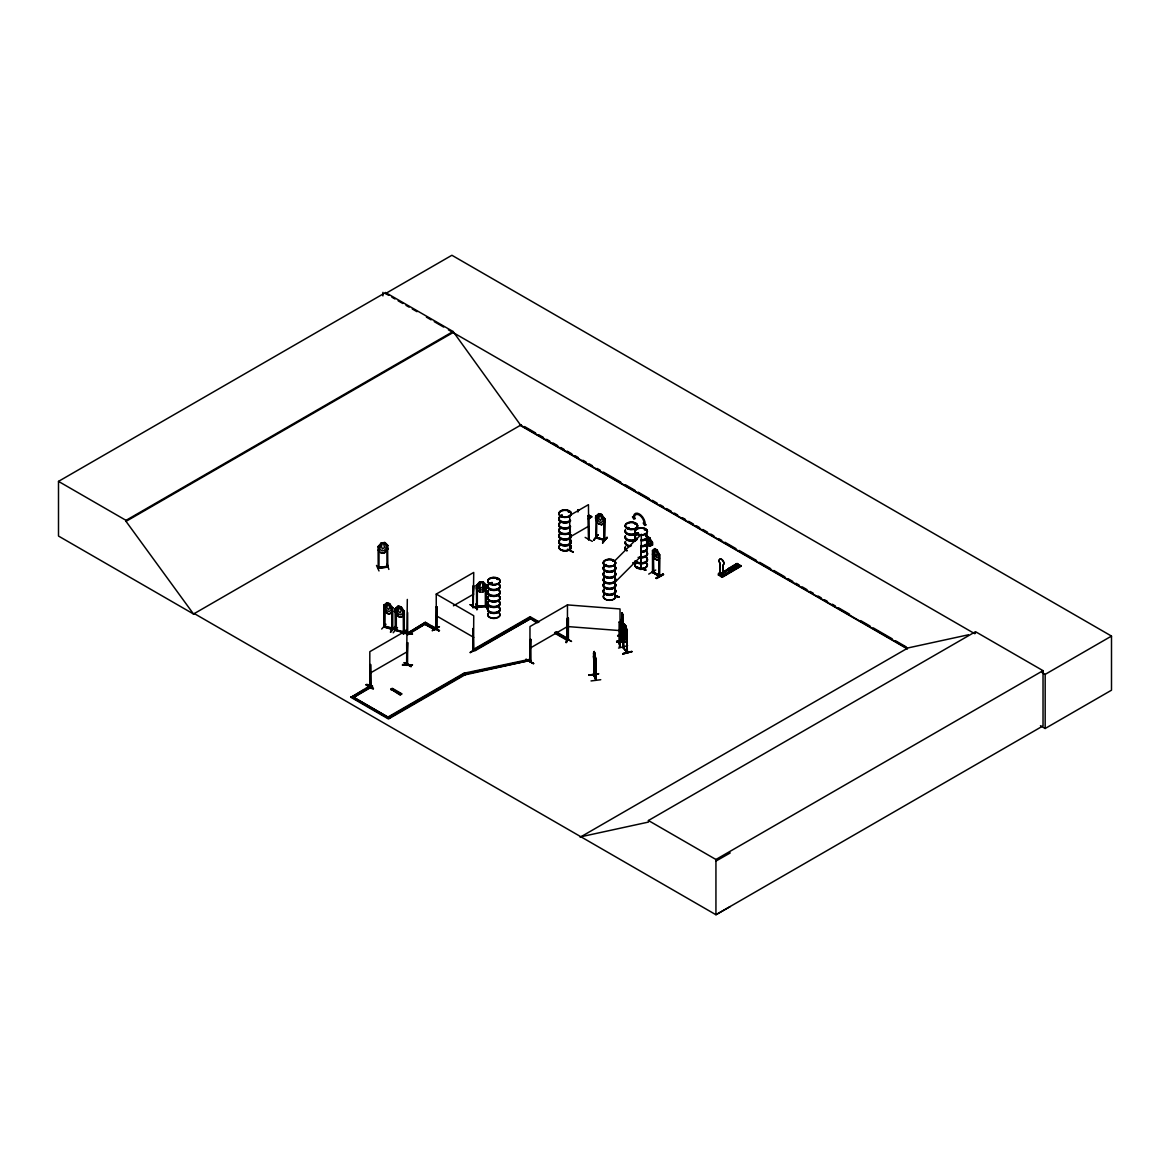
<?xml version="1.0" encoding="UTF-8"?>
<svg xmlns="http://www.w3.org/2000/svg" width="1170" height="1170" viewBox="0 0 1170 1170"><rect width="100%" height="100%" fill="white"/><g stroke="black" fill="none" stroke-linecap="round" stroke-linejoin="round"><path stroke-width="1.5" d="M621.446 626.959L621.519 619.31M621.679 621.913L621.87 618.564M621.679 618.477L621.928 614.63M593.936 662.147L593.819 675.382L593.702 653.46M595.428 658.169L595.705 680.37L595.428 658.008M622.03 614.001L621.87 623.815L621.592 621.694M621.957 621.241C621.343 635.69 621.548 613.197 621.738 621.533L621.826 618.053M621.87 620.363L621.533 619.515M621.592 622.557L622.118 612.948M626.667 641.935C614.85 643.281 611.749 640.019 626.667 641.613M616.765 641.145L626.681 641.584M626.637 642.315L616.722 641.847M624.195 624.019L625.672 625.818L624.297 623.99L622.82 625.716L623.668 626.169L623.391 647.961L623.244 646.513M626.637 630.454L626.974 652.582L622.981 647.434L622.966 625.774L624.297 623.99M621.738 621.533L621.855 618.74M622.001 617.833L621.913 619.764L621.811 617.424M722.607 575.099L723.104 564.949A3.32 1.93 59.5 0 0 723.104 561.117A3.32 1.93 59.5 0 0 719.755 559.231A3.32 1.93 59.5 0 0 719.755 563.062L719.974 573.315M722.753 575.011L723.25 564.861A3.32 1.93 59.5 0 0 723.25 561.03A3.32 1.93 59.5 0 0 719.901 559.143A3.32 1.93 59.5 0 0 719.901 562.975L720.384 573.68L721.173 573.402M622.016 612.817L622.732 614.469L622.118 612.817L621.548 623.537M621.84 614.762L621.562 623.434M621.446 626.871L621.723 628.48L622.294 617.775M622.016 626.491L622.177 617.862M621.957 624.678L622.147 621.372M623.259 647.858L623.376 646.601M627.076 651.807L626.93 651.939M658.812 554.434L658.827 576.093C663.931 575.582 640.78 567.348 659.675 576.166M384.798 605.577L384.594 627.281L384.667 605.387M396.294 608.868L396.323 630.572L396.045 608.634M595.896 516.248L596.612 516.482M386.992 545.395L386.948 567.318L386.656 566.295L387.694 566.134L387.797 567.143L378.202 568.386L378.1 546.492L379.212 546.463L378.173 546.683M387.051 545.571L387.855 548.964L384.608 552.796L381.288 553.132L378.144 550.061M477.535 585.424L476.468 585.322L477.462 585.263M485.506 584.868L486.296 584.883L486.31 588.378L483.02 592.02L479.671 592.239L476.351 588.949L476.351 585.512L479.656 581.87L483.02 581.724L486.31 584.941L485.257 584.781L485.404 606.645M615.464 595.486L618.959 596.992L614.791 595.632L614.835 560.781L641.35 534.266L640.984 569.541L641.058 547.326M640.56 568.678L641.043 568.708A6.216 3.583 0 0 0 646.571 563.267M577.951 509.871L577.922 512.036L578.711 509.623M721.495 573.007L720.135 573.285L721.393 572.832M593.833 654.088L594.287 651.5L593.482 653.167M617.628 635.661L622.586 635.91L617.672 635.456M621.519 619.252L621.489 641.716M622.294 617.862L622.016 616.254L621.826 620.392M622.118 623.069L621.782 625.935L621.592 625.131M621.475 641.643L621.987 640.356M621.987 641.204L621.446 620.056M622.074 641.262L621.943 640.911M573.315 551.991L567.509 549.256L573.285 552.372M624.663 625.146L626.257 633.511L625.365 636.992L623.537 632.663L624.765 625.116M624.663 628.582L625.116 634.915L624.575 628.612M618.915 596.963L615.435 595.866M730.168 569.029L730.504 569.483M730.723 569.351L732.376 568.795M567.582 639.654L566.836 640.063L567.713 639.844L567.465 618.053L568.357 618.126L568.415 639.975C565.446 640.604 569.366 637.913 567.231 639.42M568.357 618.126L568.196 640.019L567.421 639.902L567.465 604.905L620.027 608.956L620.085 643.953L619.003 643.909L619.135 622.045L620.027 622.104L619.968 643.997M567.801 639.829L566.163 642.593L566.792 639.741M566.221 642.549L566.836 639.697M567.348 639.346L566.689 642.184M568.459 639.215L566.909 640.209L554.639 633.131M619.135 622.045L619.983 622.308M620.085 643.164L619.252 642.842M618.988 643.31L619.998 642.944M620.1 643.719L619.12 643.909M619.471 646.249L620.758 640.56L619.617 646.659M619.471 646.703L620.802 640.604M407.657 612.568L407.657 634.798C408.286 631.698 406.604 635.222 407.745 634.213M406.853 665.379L406.677 643.558L407.643 642.666L406.853 665.379L407.701 663.478L407.072 664.545M407.643 642.666L407.555 665.057L407.306 663.522M489.703 583.377C493.009 584.02 488.402 581.973 491.151 583.42M496.972 579.325L497.981 579.311M497.367 579.018L497.44 579.472M562.258 515.327L562.258 516.292L561.351 515.575M560.913 515.853L562.112 515.882M568.24 511.963L569.249 511.802M568.708 511.948L569.015 511.495M606.616 564.891L605.358 564.847L605.958 565.534M605.621 565.227L606.031 564.525M612.656 560.971L612.831 560.781M612.875 561.088L612.744 561.337M627.5 528.284C630.703 529.323 627.105 525.9 627.456 528.401M634.813 523.619L635.602 524.087M634.813 524.014L635.544 523.853M636.977 533.798C638.659 531.458 638.396 535.626 637.387 533.213M637.489 533.9L637.899 532.993M638.059 533.052L638.323 533.9M644.992 529.191L644.304 529.732M624.224 624.136L623.537 629.226L625.365 633.555L626.257 632.648L625.701 625.76M720.72 572.993C721.232 572.466 722.139 576.035 719.842 575.143L719.842 572.773C724.274 571.896 717.02 576.064 718.424 574.836L718.438 573.417L720.34 572.291L718.716 574.704L721.714 576.4L740.083 565.476M618.535 648.078L627.603 645.694M365.947 684.801C369.164 682.285 380.981 695.433 365.976 684.728M366.268 684.538L373.405 688.603M432.461 626.754L439.554 630.454M432.125 627.047L439.203 631.098L432.52 626.389M526.105 659.646C549.33 671.682 509.959 650.988 533.564 663.478M533.169 663.683L526.398 659.441M655.551 549.622L654.805 553.629L656.311 555.838L657.101 553.454L655.624 549.578M721.714 576.4L721.714 575.274L723.894 574.294L723.894 575.713L720.749 573.578M407.262 633.482L412.454 634.14L405.829 633.701M479.729 585.395L480.768 582.338M387.738 603.603L386.787 607.771L388.703 609.658L389.698 607.098L387.782 603.544M399.233 606.894L398.283 611.062L400.213 612.948L401.193 610.389L399.277 606.85M599.698 514.478L598.747 518.646L600.678 520.533L601.672 517.974L599.757 514.42M595.808 679.141L593.512 674.037L594.214 675.28L593.57 653.065M593.716 675.28L595.705 679.58M596.086 680.297L593.819 674.827M720.179 573.212L720.676 573.783M595.003 663.697C597.095 669.474 591.376 645.884 594.287 661.737M439.481 626.754L432.169 630.732L439.159 626.637M376.506 565.446L379.007 570.945M475.795 603.808L476.921 609.921M383.76 608.795L386.817 612.948C389.625 617.073 396.849 606.528 389.742 613.943L386.729 613.08L383.804 608.736L383.804 605.299L386.773 602.726L385.31 608.415L387.27 611.018L389.215 611.574L391.146 610.082L389.698 603.72L386.729 602.784M404.293 631.844L396.323 630.001L404.235 632.838L404.147 611.164L401.295 606.879L398.268 606.177L396.805 611.705L398.765 614.308L400.71 614.864L402.641 613.387L402.641 610.813L401.193 607.011L398.268 606.016L395.255 608.663L395.255 612.085L398.224 616.371L401.295 617.19C408.608 609.95 400.93 620.436 398.327 616.239L395.401 612.027M436.702 627.544L436.044 628.29M473.25 607.596L473.733 572.437L436.249 594.082L473.733 615.727L473.572 650.71L473.104 628.509L472.855 650.388C472.241 647.697 475.371 651.397 473.031 650.125M472.768 650.286L473.748 650.491M652.524 572.437L652.48 550.675L654.834 548.598L657.174 550.032M653.123 550.894L653.547 572.642M658.768 576.049L658.871 575.289M387.606 566.412L378.012 567.362L379.08 567.231M387.723 566.953L378.188 568.064M385.998 624.239L381.683 629.021M393.193 632.765L397.493 627.529M593.585 540.247L598.075 534.748M615.318 594.418L614.893 594.784A6.216 3.583 0 0 1 609.482 600.122A6.216 3.583 0 0 1 604.1 594.74M614.981 580.335L614.85 595.632L614.981 573.373M646.542 563.472A6.186 3.568 0 0 1 641.189 568.839L640.604 569.41L640.955 568.722M436.044 627.88C435.913 631.01 437.551 625.891 436 628.231M473.031 607.084L473.806 606.396L472.855 607.376M530.931 660.509C529.674 659.836 530.946 660.962 530.858 661.152L530.858 639.478L529.981 639.697L530.858 639.478M569.658 550.266L569.731 515.487L588.466 504.665L588.715 539.604M477.345 585.512L477.316 607.172C478.574 606.075 475.342 605.548 476.629 607.215L476.468 585.322M486.15 584.722L486.296 606.557L486.15 605.534L476.439 606.411M562.024 515.268L561.117 515.824M627.807 528.079L628.787 528.021M645.313 529.805L644.772 529.206L645.109 529.922M482.961 586.697L480.782 588.174L479.729 586.901M622.762 629.255L624.195 627.456L625.599 629.226L626.988 634.403L625.599 636.085L622.718 629.167M624.122 627.603L626.842 634.389L625.584 635.968L624.195 634.316M624.122 637.723L625.599 639.522L626.944 637.738L625.482 639.434M622.966 647.507L627.061 652.026M623.683 647.8L623.668 636.992M381.288 542.836L379.767 549.125L381.903 550.909L384.038 550.646L386.129 548.35L386.129 545.776C379.987 535.86 393.954 552.123 384.55 542.587L381.288 542.836L378.042 546.668M387.826 548.905L384.55 552.708L381.318 553.205M383.76 605.358L384.886 605.416M391.833 607.639L391.891 629.372L391.818 607.713L392.798 607.698L391.745 607.391M395.255 608.663L395.475 630.396L404.001 632.838M395.431 608.663L398.327 606.118M403.255 610.681L404.293 610.989L403.24 610.696L403.387 632.663L403.299 631.844M391.848 628.524L392.886 629.358L383.979 626.813M391.906 629.343C393.354 626.286 374.195 625.116 392.725 628.495M390.663 631.625C404.82 616.02 381.098 643.149 395.021 626.433M390.604 632.019L395.08 626.784M395.328 629.504L396.484 629.606L395.694 629.343M403.533 631.61L403.416 632.634M403.27 633.643L406.575 629.752L403.211 634.038M403.665 634.111L407.014 630.279L404.805 632.897M601.76 524.76L598.689 523.955C597.256 523.165 593.351 516.175 596.846 516.292L596.554 538.156L596.583 537.337L595.808 537.864L596.056 516.072M595.72 516.233L598.747 513.601L597.285 519.29L599.245 521.893L601.19 522.449L603.106 520.957L601.76 514.464L604.685 518.807M598.689 523.955L601.716 524.657L604.627 522.127M603.808 518.515L604.012 539.97M604.773 518.573L604.481 540.423L604.773 518.573L603.72 518.266L603.881 540.218M601.716 524.657L604.685 522.244M593.673 540.35L598.089 534.748L593.643 539.897M596.7 537.337L596.788 538.156M604.612 539.604L596.788 537.586L604.715 539.633M607.011 537.308L602.579 542.895L607.054 537.366M602.579 542.895L607.054 537.659L602.638 542.807M476.483 585.6L479.715 581.958L478.091 588.071L480.27 589.972L482.435 589.841L484.57 587.662L483.005 581.665L482.961 591.932M379.153 568.21L378.861 567.187L386.656 566.529M387.797 567.143L387.621 545.322M588.788 539.633L588.466 517.813L588.481 539.779M637.182 567.231L645.606 569.936M645.825 570.068L637.211 567.26M618.959 596.992L615.23 596.115M614.835 582.426L641.35 555.911M577.936 509.754L578.916 509.769M406.604 665.247L407.306 599.42M472.855 607.435L473.499 585.453L473.031 607.639M530.61 639.332L529.893 661.328L530.931 661.079M652.48 550.792L654.864 548.701L653.635 554.024L656.721 557.856L658.242 556.686L657.218 549.973L659.558 554.755M659.485 558.119L657.13 560.313L654.79 558.865C651.061 556.467 653.84 550.192 652.582 550.763M476.365 606.967L486.252 606.367M477.418 606.367L486.164 605.797M485.287 605.607L485.228 606.66M730.314 568.708L731.82 568.474M732.23 569.103L731.001 569.41M614.981 594.755L614.85 594.843A6.216 3.583 0 0 1 609.482 600.312A6.216 3.583 0 0 1 604.1 594.93M627.31 527.743L627.983 528.357M596.056 680.238L595.837 658.11M640.955 569L641.058 568.971A6.186 3.568 0 0 1 635.822 563.472M588.978 515.429L591.727 516.965L588.525 518.807M589.153 515.136L587.881 515.882L590.25 517.418L587.881 516.072L589.768 515.897M737.056 563.969L741.078 566.207L737.246 563.735L722.855 572.232L736.968 563.896L738.226 564.598L718.643 575.318L737.451 564.174L719.082 575.377M740.537 565.885L721.334 576.62M570.039 528.445L569.936 550.441L570.316 549.651M585.161 537.396L592.327 541.374M588.13 518.661L591.523 516.467M588.276 518.661L591.567 516.774M719.667 575.245L719.842 572.773M728.544 568.576C739.016 573.183 723.469 569.146 730.446 567.45L733.999 569.746L730.446 567.45M732.157 566.455C742.628 571.062 727.082 567.026 734.058 565.329L737.612 567.611L734.058 565.329M735.345 564.569C745.816 569.176 730.27 565.139 737.246 563.443M718.687 575.318L737.934 564.115M741.093 566.207L722.212 577.322L721.992 575.435L723.894 574.294M721.29 576.444L740.8 565.461M740.815 565.724L721.729 577.029L718.438 574.836M740.844 565.9L721.978 576.985M425.397 622.294L406.648 633.789L425.397 622.294L436.132 628.495L434.772 629.284L425.397 624.546L434.772 629.957L436.132 629.167L436.629 606.718L436.717 629.431L436.629 606.718M436.878 606.864L436.644 607.742L436 607.098M472.797 607.508L473.499 585.453M370.451 664.458L370.773 686.205L370.7 664.604M436.6 629.387L436.951 628.422M470.164 604.641L477.228 608.692M404.352 662.615L411.036 666.417M406.677 665.203L407.555 664.969M472.782 649.701L473.806 649.774M477.228 648.516L470.194 652.684L477.228 648.209M470.238 652.26L477.199 648.151M566.763 640.107L567.465 618.053M567.187 640.195L567.713 618.199M571.56 641.482L564.13 637.255L571.194 641.292M194.395 613.621L193.635 614.074L58.5 536.05L58.5 481.382L385.573 292.544L453.097 331.519L520.621 425.178L907.218 648.385M385.573 292.544L385.573 293.553L451.898 255.265L1111.5 636.085L1111.5 690.198L1045.176 728.486L1040.437 725.736M58.5 481.382L126.024 520.357L453.097 331.519M730.255 906.574L715.938 914.735L194.308 613.577L193.533 614.016L126.024 521.367L453.097 332.529M193.533 614.016L521.381 424.739M407.306 630.03L369.822 651.675L369.749 686.512M569.731 537.132L588.466 526.31M453.433 605.811L473.733 594.082M408.008 633.906L426.757 623.083L408.008 634.579L406.648 633.116M369.822 673.32L407.306 651.675M464.168 673.189L464.826 674.914L464.168 673.189L528.869 659.485L529.542 660.523L464.826 674.914L388.484 718.994L350.985 697.349L371.109 685.064L372.469 686.527L353.72 697.349L372.469 685.854M350.985 697.349L363.285 690.241M366.415 688.443L371.109 685.737L372.469 686.527M649.511 537.922L652.48 542.339L652.48 545.088L649.438 546.127L646.483 544.342L649.876 546.112L650.125 545.235L646.995 543.714M646.454 536.24L650.125 538.756L646.995 537.235M390.912 689.086L392.272 688.296L401.646 693.708L400.286 695.17L390.912 689.086L400.286 694.497L401.646 693.708M390.912 689.759L392.272 688.969L401.646 694.38M651.939 543.041L648.092 539.955L646.952 540.145L649.409 543.363L651.939 543.918L652.012 542.997M652.407 545.132L652.407 542.339L647.171 538.068M539.136 621.913L530.098 616.707L473.397 649.438L474.757 650.227L531.458 618.169L474.757 650.9L473.397 650.11L530.098 617.38L531.458 618.169M652.407 554.156L654.864 558.821M567.465 604.905L529.981 626.55L529.908 661.386M652.626 572.466L659.544 576.415L659.704 554.595L658.739 554.375M659.485 558.236L657.174 560.152M529.542 660.523L464.826 674.242L463.466 673.452L388.484 716.742L389.844 718.204L352.36 696.559M390.049 716.508L463.466 674.125L464.826 674.914M350.985 696.677L388.484 718.322L464.826 674.242M653.43 571.779L652.509 571.574L653.299 572.028M648.721 574.09L655.756 570.039M653.299 572.247L659.353 575.567M529.981 648.195L567.465 626.55L620.027 630.601M658.754 575.962L659.076 554.229M656.151 577.922L663.214 573.9L656.194 577.995M656.151 578.375L663.536 574.47M568.284 638.747L566.909 639.537L554.639 632.458M580.144 837.223L907.993 647.931L968.394 634.798M580.905 836.769L648.429 822.086L648.429 820.521L975.502 631.683L1043.026 670.659L1043.026 725.897L715.938 914.735L715.938 859.497L1043.026 670.659M975.502 633.248L974.742 633.701L448.388 329.808M1042.046 672.56L1045.176 674.373L1111.5 636.085M715.938 861.076L730.255 852.915M619.164 643.661L619.032 642.886M407.306 664.107L406.97 664.545M370.13 685.869L370.788 685.444L370.042 685.883M530.361 661.489L530.215 639.844M561.483 515.239L561.103 515.546M562.404 516.087L562.2 515.297M604.861 540.233L595.998 537.673L596.788 537.103M395.489 630.103L404.293 632.634L404.293 610.989M649.409 546.024L652.407 545.001L647.171 543.392M720.267 573.563L723.616 575.274L723.616 574.148M623.376 647.39L627.427 652.494L626.593 630.206L626.842 634.389M627.339 630.82L625.584 625.848L627.076 630.937M624.224 637.694L622.718 632.604L625.599 639.522M631.785 651.339L622.703 653.752L631.976 651.646M622.937 654.045L631.976 651.602L622.762 653.767M384.082 626.052L384.974 626.301L383.833 626.199M384.082 626.842L384.082 605.197M384.667 605.621L383.921 605.373L383.833 627.018L392.74 629.548L392.798 607.698M395.577 630.133L395.577 608.488M730.972 568.181L730.723 569.571M570.009 550.427L570.287 528.591M490.917 583.391L490.742 583.611M464.168 673.861L469.404 672.75M472.914 672.019L479.905 670.527M483.4 669.796L507.882 664.604M511.378 663.858L518.383 662.381M521.878 661.635L528.869 660.158L529.542 661.211M436.264 628.831L436.249 594.082M386.919 545.673L387.694 545.512M652.875 571.472L653.226 572.773M595.003 653.401L594.769 661.167L593.833 656.662M595.384 657.847L596.027 658.622M595.588 658.695L594.901 653.416M588.773 675.031L598.601 673.671L588.89 675.353M588.773 675.046L598.587 673.978M591.04 680.94L600.751 679.712M387.255 564.13L388.849 569.41M477.287 609.029L470.15 604.656L477.609 608.912M404.03 662.732L411.109 666.768M627.983 527.699L628.977 527.743M480.782 582.397L481.865 582.324L482.961 585.19M486.296 603.574L487.349 609.278L486.281 603.53M476.614 607.186L486.193 606.572M407.321 634.228L412.454 633.994M402.509 664.501L412.454 664.794M402.509 665.145L412.454 664.867L402.509 665.203M378.217 568.342L378.115 567.582M621.899 616.254L622.147 618.798M622.118 623.127L621.84 625.058L621.446 623.434M622.615 635.734L617.628 635.807M616.736 641.76L626.637 642.257M392.652 629.562L392.535 628.729M601.76 514.464L598.689 513.659L601.658 514.595M603.72 518.559L604.612 518.749M604.612 540.394L595.969 537.951M386.773 602.886L389.698 603.72L392.71 607.932M645.84 570.112L636.933 567.538M652.933 572.276L652.831 550.617M659.324 576.371L659.471 554.726L658.725 554.39M719.667 572.876L720.676 573.11M370.773 685.635L370.217 686.615M385.573 293.553L388.718 295.366M391.862 297.18L395.007 298.993M398.136 300.807L402.846 303.527M405.99 305.341L409.134 307.154M412.279 308.968L416.988 311.688M426.406 317.128L431.116 319.849M434.26 321.662L443.679 327.088M524.54 426.553L535.582 432.929M538.741 434.757L543.48 437.492M546.624 439.306L549.783 441.134M552.942 442.947L557.68 445.682M560.84 447.51L563.984 449.339M567.143 451.152L571.881 453.887M575.04 455.715L578.185 457.528M582.923 460.263L586.082 462.091M589.241 463.905L592.386 465.733M597.124 468.468L600.283 470.281M603.442 472.11L620.802 482.128M625.526 484.863L635.003 490.332M638.147 492.146L649.204 498.522M652.348 500.35L657.087 503.085M660.246 504.899L663.405 506.727M666.564 508.555L671.287 511.275M674.447 513.103L677.605 514.932M682.329 517.652L685.488 519.48M688.647 521.308L693.386 524.043M696.545 525.856L699.689 527.685M702.848 529.498L707.587 532.233M710.746 534.061L713.89 535.875M718.629 538.609L721.788 540.438M724.947 542.251L735.988 548.628M739.147 550.456L756.507 560.474M759.652 562.302L770.708 568.678M773.853 570.492L784.909 576.883M788.053 578.697L792.792 581.431M795.951 583.26L799.11 585.073M802.269 586.901L806.993 589.636M810.152 591.45L813.311 593.278M818.035 596.013L821.194 597.826M824.353 599.654L827.512 601.468M832.25 604.203L835.395 606.031M838.554 607.844L849.595 614.235M860.652 620.612L870.114 626.067M873.273 627.895L892.213 638.82M895.357 640.648L906.414 647.025M519.582 425.032L907.452 648.97M645.796 535.524L650.125 538.024M645.796 536.255L650.125 538.756M647.244 544.313L650.125 545.966M663.566 574.528L656.531 578.58M556.013 631.668L566.748 637.869M532.993 619.047L537.6 621.709M556.013 632.341L566.748 638.542M537.761 622.703L530.098 618.286L536.226 622.498M436.249 615.727L473.733 637.372M426.757 623.756L431.452 626.462M648.429 820.521L715.938 859.497M353.925 697.466L386.729 716.406M638.381 533.11L638.586 534.047L637.123 533.827M591.698 516.979L589.344 515.634M594.17 651.514L594.989 653.46M379.051 546.58L378.978 568.298M622.82 629.138L624.297 634.286M621.679 621.811L621.943 623.23M622.016 612.934L621.987 626.769M1045.176 674.373L1045.176 728.486M653.46 554.595L653.533 572.671M649.876 538.156L649.876 538.902M649.876 545.381L649.876 546.112M626.974 630.337L627.076 652.597M625.584 629.226L625.116 631.478L624.224 627.515M622.732 614.469L622.762 632.634M622.659 614.996L622.659 625.818M622.294 614.338L622.396 627.076M479.671 581.943L479.671 592.239M473.104 628.509L473.206 650.184M382.926 292.339L382.926 295.922M370.071 664.969L369.998 686.658M126.024 520.357L126.024 521.367M499.312 590.733A6.289 3.627 0 0 1 493.857 596.188A6.289 3.627 0 0 1 488.416 590.733M499.224 591.113A6.201 3.583 0 0 1 493.857 596.481A6.201 3.583 0 0 1 488.49 591.113M499.239 595.91A6.216 3.583 0 0 1 493.857 601.292A6.216 3.583 0 0 1 488.475 595.91M499.224 596.13A6.201 3.583 0 0 1 493.857 601.497A6.201 3.583 0 0 1 488.49 596.13M499.312 584.766A6.289 3.627 0 0 1 493.857 590.207A6.289 3.627 0 0 1 488.416 584.766M489.411 584.02A6.289 3.627 0 0 1 492.234 583.069M499.224 590.104A6.201 3.583 0 0 1 493.857 595.486A6.201 3.583 0 0 1 488.49 590.104M499.224 585.132A6.201 3.583 0 0 1 493.857 590.514A6.201 3.583 0 0 1 488.49 585.132M489.469 584.4A6.201 3.583 0 0 1 492.248 583.464M499.312 590.426A6.289 3.627 0 0 1 493.857 595.881A6.289 3.627 0 0 1 488.416 590.426M499.312 584.459A6.289 3.627 0 0 1 493.857 589.899A6.289 3.627 0 0 1 488.416 584.459M489.411 583.713A6.289 3.627 0 0 1 492.234 582.762M499.224 584.137A6.201 3.583 0 0 1 493.857 589.504A6.201 3.583 0 0 1 488.49 584.137M489.469 583.391A6.201 3.583 0 0 1 492.248 582.47M499.312 607.756A6.289 3.627 0 0 1 493.857 613.212A6.289 3.627 0 0 1 488.416 607.756M499.224 608.137A6.186 3.568 0 0 1 493.857 613.504A6.186 3.568 0 0 1 488.504 608.137M499.195 612.802A6.157 3.554 0 0 1 493.857 618.14A6.157 3.554 0 0 1 488.519 612.802M499.21 596.685A6.172 3.568 0 0 1 493.857 602.023A6.172 3.568 0 0 1 488.519 596.685M499.224 613.153A6.201 3.583 0 0 1 493.857 618.52A6.201 3.583 0 0 1 488.49 613.153M499.239 596.349A6.216 3.583 0 0 1 493.857 601.731A6.216 3.583 0 0 1 488.475 596.349M499.312 601.789A6.289 3.627 0 0 1 493.857 607.23A6.289 3.627 0 0 1 488.416 601.789M499.224 607.128A6.201 3.583 0 0 1 493.857 612.51A6.201 3.583 0 0 1 488.49 607.128M499.224 602.155A6.201 3.583 0 0 1 493.857 607.537A6.201 3.583 0 0 1 488.49 602.155M499.312 607.449A6.289 3.627 0 0 1 493.857 612.904A6.289 3.627 0 0 1 488.416 607.449M499.312 601.482A6.289 3.627 0 0 1 493.857 606.923A6.289 3.627 0 0 1 488.416 601.482M499.224 601.161A6.201 3.583 0 0 1 493.857 606.528A6.201 3.583 0 0 1 488.49 601.161M570.507 526.851A6.289 3.627 0 0 1 561.922 528.182A6.289 3.627 0 0 1 559.611 523.224M570.419 527.173A6.186 3.568 0 0 1 561.966 528.474A6.186 3.568 0 0 1 559.699 523.59M570.39 531.823A6.157 3.554 0 0 1 561.98 533.125A6.157 3.554 0 0 1 559.728 528.27M570.433 532.174A6.216 3.583 0 0 1 561.951 533.491A6.216 3.583 0 0 1 559.684 528.591M570.507 520.884A6.289 3.627 0 0 1 561.922 522.2A6.289 3.627 0 0 1 559.611 517.242M570.433 526.164A6.201 3.583 0 0 1 561.951 527.48A6.201 3.583 0 0 1 559.684 522.595M570.433 521.206A6.201 3.583 0 0 1 561.951 522.507A6.201 3.583 0 0 1 559.684 517.623M570.507 526.544A6.289 3.627 0 0 1 561.922 527.875A6.289 3.627 0 0 1 559.611 522.917M570.507 520.562A6.289 3.627 0 0 1 561.922 521.893A6.289 3.627 0 0 1 559.611 516.935M570.419 520.197A6.186 3.568 0 0 1 561.966 521.498A6.186 3.568 0 0 1 559.699 516.628M570.507 540.247A6.289 3.627 0 0 1 565.052 545.688A6.289 3.627 0 0 1 559.611 540.247M570.433 540.613A6.201 3.583 0 0 1 565.052 545.981A6.201 3.583 0 0 1 559.684 540.613M559.728 545.293A6.157 3.554 0 0 0 565.052 550.631A6.157 3.554 0 0 0 570.39 545.293A6.216 3.583 0 0 1 565.052 550.792A6.216 3.583 0 0 1 559.684 545.41M570.39 532.716A6.157 3.554 0 0 1 561.98 534.017A6.157 3.554 0 0 1 559.728 529.147M570.433 545.629A6.201 3.583 0 0 1 565.052 550.997A6.201 3.583 0 0 1 559.684 545.629M570.433 532.423A6.216 3.583 0 0 1 561.951 533.739A6.216 3.583 0 0 1 559.684 528.84M571.135 535.143A6.289 3.627 0 0 1 564.232 539.677A6.289 3.627 0 0 1 559.611 534.266M570.433 539.619A6.201 3.583 0 0 1 565.052 544.986A6.201 3.583 0 0 1 559.684 539.619M571.048 535.509A6.201 3.583 0 0 1 564.247 539.984A6.201 3.583 0 0 1 559.684 534.646M570.507 539.94A6.289 3.627 0 0 1 565.052 545.381A6.289 3.627 0 0 1 559.611 539.94M571.135 534.836A6.289 3.627 0 0 1 564.232 539.37A6.289 3.627 0 0 1 559.611 533.959M571.267 535.436A6.201 3.583 0 0 1 563.457 538.887A6.201 3.583 0 0 1 559.684 533.637M646.63 535.099A6.289 3.627 0 0 1 641.189 540.54M636.743 539.472A6.289 3.627 0 0 1 635.749 535.099M646.557 540.438A6.201 3.583 0 0 1 641.189 545.805M635.193 541.3A6.201 3.583 0 0 1 635.822 540.438M646.542 535.465A6.186 3.568 0 0 1 641.189 540.832M636.816 539.779A6.186 3.568 0 0 1 635.822 535.465M646.63 534.778A6.289 3.627 0 0 1 641.189 540.233M636.743 539.165A6.289 3.627 0 0 1 635.749 534.778M646.542 534.471A6.186 3.568 0 0 1 641.189 539.823M636.816 538.785A6.186 3.568 0 0 1 635.822 534.471M646.542 541.447A6.186 3.568 0 0 1 641.189 546.799M646.542 546.097A6.172 3.568 0 0 1 641.189 551.45M646.63 541.066A6.289 3.627 0 0 1 641.189 546.507M646.63 540.759A6.289 3.627 0 0 1 641.189 546.2M646.571 546.244A6.216 3.583 0 0 1 641.189 551.626M646.542 563.121A6.172 3.568 0 0 1 641.189 568.474A6.172 3.568 0 0 1 635.837 563.121M641.189 568.649A6.216 3.583 0 0 1 635.807 563.267M646.542 558.47A6.186 3.568 0 0 1 643.558 563.545A6.186 3.568 0 0 1 635.208 561.176M646.63 558.09A6.289 3.627 0 0 1 643.588 563.253A6.289 3.627 0 0 1 635.12 560.84M646.63 557.783A6.289 3.627 0 0 1 644.334 562.741A6.289 3.627 0 0 1 635.749 561.41M646.557 557.461A6.201 3.583 0 0 1 644.29 562.346A6.201 3.583 0 0 1 635.822 561.044M646.542 552.489A6.186 3.568 0 0 1 645.562 556.803A6.186 3.568 0 0 1 638.089 557.373M646.63 551.801A6.289 3.627 0 0 1 646.176 555.838A6.289 3.627 0 0 1 639.566 557.125M646.542 551.494A6.186 3.568 0 0 1 646.103 555.457A6.186 3.568 0 0 1 639.58 556.73M646.542 547.004A6.172 3.568 0 0 1 641.189 552.357M646.63 552.123A6.289 3.627 0 0 1 646.176 556.145A6.289 3.627 0 0 1 639.566 557.432M646.571 546.683A6.216 3.583 0 0 1 641.189 552.064M614.923 572.539A6.289 3.627 0 0 1 609.482 577.98A6.289 3.627 0 0 1 604.027 572.539M614.85 572.905A6.201 3.583 0 0 1 609.482 578.287A6.201 3.583 0 0 1 604.1 572.905M614.82 577.585A6.172 3.568 0 0 1 609.482 582.938A6.172 3.568 0 0 1 604.129 577.585M614.864 577.907A6.216 3.583 0 0 1 609.482 583.289A6.216 3.583 0 0 1 604.1 577.907M614.923 566.572A6.289 3.627 0 0 1 609.482 572.013A6.289 3.627 0 0 1 604.027 566.572M614.85 571.911A6.201 3.583 0 0 1 609.482 577.278A6.201 3.583 0 0 1 604.1 571.911M614.85 566.938A6.201 3.583 0 0 1 609.482 572.305A6.201 3.583 0 0 1 604.1 566.938M614.923 572.232A6.289 3.627 0 0 1 609.482 577.673A6.289 3.627 0 0 1 604.027 572.232M614.923 566.265A6.289 3.627 0 0 1 609.482 571.706A6.289 3.627 0 0 1 604.027 566.265M614.85 565.944A6.201 3.583 0 0 1 609.482 571.311A6.201 3.583 0 0 1 604.1 565.944M614.923 589.563A6.289 3.627 0 0 1 609.482 595.003A6.289 3.627 0 0 1 604.027 589.563M614.85 589.929A6.201 3.583 0 0 1 609.482 595.311A6.201 3.583 0 0 1 604.1 589.929M614.82 578.477A6.172 3.568 0 0 1 609.482 583.83A6.172 3.568 0 0 1 604.129 578.477M614.864 578.155A6.216 3.583 0 0 1 609.482 583.537A6.216 3.583 0 0 1 604.1 578.155M614.923 583.596A6.289 3.627 0 0 1 609.482 589.036A6.289 3.627 0 0 1 604.027 583.596M614.85 588.934A6.201 3.583 0 0 1 609.482 594.302A6.201 3.583 0 0 1 604.1 588.934M614.85 583.962A6.201 3.583 0 0 1 609.482 589.329A6.201 3.583 0 0 1 604.1 583.962M614.923 589.256A6.289 3.627 0 0 1 609.482 594.696A6.289 3.627 0 0 1 604.027 589.256M614.923 583.289A6.289 3.627 0 0 1 609.482 588.729A6.289 3.627 0 0 1 604.027 583.289M614.835 582.967A6.186 3.568 0 0 1 609.482 588.32A6.186 3.568 0 0 1 604.115 582.967M631.42 545.82A6.186 3.568 0 0 1 625.453 541.33M635.807 534.149A6.186 3.568 0 0 1 628.334 534.705A6.186 3.568 0 0 1 625.453 530.697M635.807 533.14A6.186 3.568 0 0 1 628.334 533.71A6.186 3.568 0 0 1 625.453 529.688M635.807 540.116A6.186 3.568 0 0 1 628.334 540.686A6.186 3.568 0 0 1 625.453 536.664M635.866 539.809A6.289 3.627 0 0 1 628.275 540.394A6.289 3.627 0 0 1 625.35 536.299M635.866 539.502A6.289 3.627 0 0 1 628.275 540.072A6.289 3.627 0 0 1 625.35 535.992M635.807 539.121A6.186 3.568 0 0 1 628.334 539.677A6.186 3.568 0 0 1 625.453 535.67M635.866 533.842A6.289 3.627 0 0 1 628.275 534.412A6.289 3.627 0 0 1 625.35 530.332M635.866 533.535A6.289 3.627 0 0 1 628.275 534.105A6.289 3.627 0 0 1 625.35 530.025M629.826 546.112A6.201 3.583 0 0 1 625.438 541.725M629.826 546.595A6.186 3.568 0 0 1 625.453 542.222M629.811 546.302A6.216 3.583 0 0 1 625.423 541.9M626.052 550.427A6.201 3.583 0 0 1 625.438 547.721M626.052 549.432A6.201 3.583 0 0 1 625.438 546.712M626.974 550.865A6.289 3.627 0 0 1 625.35 547.355M626.974 550.558A6.289 3.627 0 0 1 625.35 547.048M634.506 562.36A6.157 3.554 0 0 1 633.014 562.712M635.822 562.156A6.216 3.583 0 0 1 633.028 563.077M594.418 652.684L594.653 659.076L594.521 652.67M623.742 629.387L624.473 632.911L623.712 634.623L624.707 633.687L625.701 637.138L625.672 631.829L624.721 632.692L623.8 629.431M382.414 543.304L381.376 546.361L382.414 549.066L384.564 547.472L383.467 543.172L382.414 543.304M591.084 516.394L587.94 518.237L591.099 516.511M635.31 518.456L633.877 519.217L632.458 516.818L633.438 517.374A8.351 4.826 60 0 1 639.346 513.966A8.351 4.826 60 0 1 645.255 524.204L646.235 524.76L644.714 525.476L643.207 523.019L644.173 523.575A6.976 4.022 60 0 0 639.244 515.049A6.976 4.022 60 0 0 634.316 517.886L635.31 518.456M490.756 584.005A6.201 3.583 0 0 0 500.058 580.905A6.201 3.583 0 0 0 490.756 577.804A6.201 3.583 0 0 0 490.756 584.005M490.771 584.532A6.172 3.568 0 0 0 500.029 581.431A6.172 3.568 0 0 0 490.771 578.346A6.172 3.568 0 0 0 490.771 584.532M490.756 584.225A6.216 3.583 0 0 0 500.073 581.124A6.216 3.583 0 0 0 490.756 578.009A6.216 3.583 0 0 0 490.756 584.225M561.951 516.496A6.201 3.583 0 0 0 571.267 513.396A6.201 3.583 0 0 0 561.951 510.296A6.201 3.583 0 0 0 561.951 516.496M561.966 516.994A6.172 3.568 0 0 0 571.238 513.893A6.172 3.568 0 0 0 561.966 510.807A6.172 3.568 0 0 0 561.966 516.994M561.951 516.701A6.216 3.583 0 0 0 571.267 513.601A6.216 3.583 0 0 0 561.951 510.5A6.216 3.583 0 0 0 561.951 516.701M638.089 534.368A6.216 3.583 0 0 0 647.405 531.253A6.216 3.583 0 0 0 638.089 528.153A6.216 3.583 0 0 0 638.089 534.368M638.103 534.836A6.172 3.568 0 0 0 647.361 531.75A6.172 3.568 0 0 0 638.103 528.65A6.172 3.568 0 0 0 638.103 534.836M638.089 534.544A6.216 3.583 0 0 0 647.405 531.443A6.216 3.583 0 0 0 638.089 528.328A6.216 3.583 0 0 0 638.089 534.544M606.367 565.841A6.216 3.583 0 0 0 615.683 562.741A6.216 3.583 0 0 0 606.367 559.626A6.216 3.583 0 0 0 606.367 565.841M606.396 566.309A6.172 3.568 0 0 0 615.654 563.223A6.172 3.568 0 0 0 606.396 560.137A6.172 3.568 0 0 0 606.396 566.309M606.367 566.031A6.216 3.583 0 0 0 615.683 562.931A6.216 3.583 0 0 0 606.367 559.83A6.216 3.583 0 0 0 606.367 566.031M628.319 528.723A6.216 3.583 0 0 0 637.635 525.622A6.216 3.583 0 0 0 628.319 522.522A6.216 3.583 0 0 0 628.319 528.723M628.334 529.191A6.172 3.568 0 0 0 637.606 526.105A6.172 3.568 0 0 0 628.334 523.019A6.172 3.568 0 0 0 628.334 529.191M628.319 528.913A6.216 3.583 0 0 0 637.635 525.813A6.216 3.583 0 0 0 628.319 522.697A6.216 3.583 0 0 0 628.319 528.913"/></g></svg>
